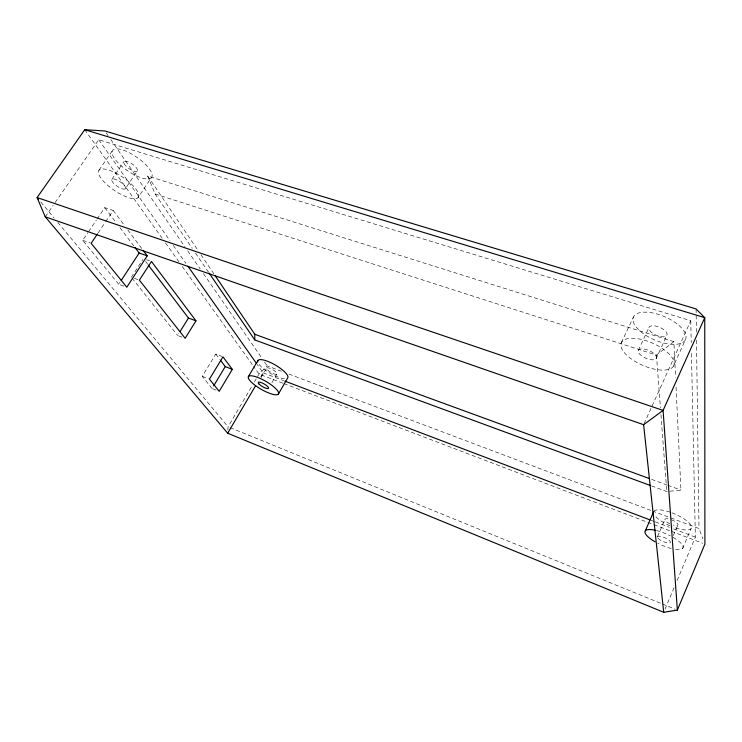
<?xml version="1.0" encoding="UTF-8"?>
<svg xmlns="http://www.w3.org/2000/svg" width="742" height="742" viewBox="0 0 742 742"><rect width="100%" height="100%" fill="white"/><g stroke="black" fill="none" stroke-linecap="round" stroke-linejoin="round"><path stroke-width="0.56" stroke-dasharray="3.71 2.78" d="M227.868 430.017L228.054 426.808L252.02 386.035M665.055 609.108L674.413 586.885M677.084 580.541L695.365 537.143L691.423 351.977M682.584 548.514L690.96 528.758M673.411 535.464L677.826 525.16M657.523 536.568L665.082 519.122M644.102 423.636L690.765 320.73L98.751 139.756L53.823 204.43M673.439 366.186A28.604 12.141 23.5 0 0 640.031 339.113A28.604 12.141 23.5 0 0 629.077 357.236A28.604 12.141 23.5 0 0 673.439 366.186L685.246 340.086A28.363 12.67 23.1 0 0 652.292 312.864A28.363 12.67 23.1 0 0 640.977 331.85A28.363 12.67 23.1 0 0 685.246 340.086M656.262 358.423A9.832 4.174 23.5 0 0 644.612 349.148A9.832 4.174 23.5 0 0 641.079 355.483A9.832 4.174 23.5 0 0 656.262 358.423L666.872 335.319A9.757 4.331 23.2 0 0 655.362 325.998A9.757 4.331 23.2 0 0 651.717 332.592A9.757 4.331 23.2 0 0 666.872 335.319M638.352 350.335L649.064 327.352M621.332 342.656L633.501 316.945M271.915 382.584L276.914 373.996M260.804 376.806L263.132 372.846L257.14 364.35M261.036 377.613L266.628 368.078M254.358 382.056L259.041 374.107L267.213 365.889L281.311 371.204M216.135 390.134L212.073 388.53L213.223 386.628M212.073 388.53L202.241 376.342L215.755 354.055L221.904 356.429M181.92 337.1L177.626 335.467L178.822 333.538M131.362 277.23L142.844 259.598M123.784 286.106L118.729 284.26L119.972 282.368M138.003 197.724A23.911 7.828 34.2 0 0 113.925 172.153A23.911 7.828 34.2 0 0 103.871 181.669A23.911 7.828 34.2 0 0 138.003 197.724L151.266 177.839A23.744 8.199 34.6 0 0 127.689 151.943A23.744 8.199 34.6 0 0 117.31 161.988A23.744 8.199 34.6 0 0 151.266 177.839M125.324 188.765A8.218 2.69 34.2 0 0 116.948 179.963A8.218 2.69 34.2 0 0 113.619 183.32A8.218 2.69 34.2 0 0 125.324 188.765L137.242 171.05A8.162 2.801 34.6 0 0 129.025 162.155A8.162 2.801 34.6 0 0 125.602 165.679A8.162 2.801 34.6 0 0 137.242 171.05M98.083 232.979L105.021 222.674M105.642 221.737L113.211 210.487L104.78 207.667L96.989 219.187M118.729 284.26L82.705 240.315L87.899 232.636M88.548 231.671L96.339 220.151M111.912 179.295L123.979 161.561M99.011 170.168L112.719 150.218M45.234 216.803L53.164 205.386M673.884 341.663L147.686 176.021L155.087 193.95L656.447 355.093L673.884 341.663L675.582 377.335M651.55 485.927L666.761 491.529L680.952 490.1L675.971 385.395M146.452 259.728L149.457 260.776M82.705 240.315L90.097 242.922M134.376 278.315L138.383 279.762M651.597 479.369L666.817 484.934M667.911 485.333L680.952 490.1M288.907 374.061L651.263 510.552M652.348 510.96L669.701 517.499M670.787 517.907L698.992 528.536L702.934 538.915M263.132 372.846L283.713 380.665M650.947 520.263L654.203 521.496M655.288 521.914L669.367 527.265M673.699 528.907L695.365 537.143M282.85 383.178L259.041 374.107L253.653 366.557M283.926 383.595L652.951 524.297M654.036 524.705L670.267 530.901M671.352 531.309L702.739 543.274M202.241 376.342L208.419 378.763M230.196 427.68L661.28 603.534M662.346 603.969L675.22 609.219M40.801 201.991L54.12 217.99M57.82 222.433L228.054 426.808M132.076 278.129L177.626 335.467M104.78 207.667L115.78 222.183M119.907 227.618L133.653 245.76M145.525 261.416L147.602 264.152M215.755 354.055L219.827 359.425M113.211 210.487L124.313 225.29M127.782 229.918L142.362 249.349M84.736 129.711L162.127 238.228M165.494 242.94L178.952 261.815M182.319 266.536L252.985 365.611M98.751 139.756L169.955 240.733M173.285 245.444L185.936 263.373M106.171 132.864L108.137 135.721M110.771 139.524L185.046 247.003M187.68 250.805L200.164 268.882M203.447 273.631L261.954 358.284M264.579 362.087L267.213 365.889M155.087 193.95L192.215 248.329M195.471 253.096L208.502 272.175M147.686 176.021L198.327 250.833M200.924 254.673L213.9 273.854M656.447 355.093L660.436 407.84M660.955 414.713L666.761 491.529M690.765 320.73L691.229 342.711M696.098 308.95L696.423 333.223M696.506 340.161L698.992 528.536M671.278 519.706A7.086 2.18 23.5 0 1 677.938 524.269A7.086 2.18 23.5 0 1 673.3 525.104M669.924 523.824A7.086 2.18 23.5 0 1 664.906 519.66A7.086 2.18 23.5 0 1 669.581 519.15M657.366 537.097A7.123 2.087 23.8 0 1 666.492 538.544A7.123 2.087 23.8 0 1 668.338 543.033A7.123 2.087 23.8 0 1 657.644 537.783M671.89 512.796A20.6 6.363 23.5 0 1 691.553 527.098A20.6 6.363 23.5 0 1 672.855 526.931M669.915 525.726A20.6 6.363 23.5 0 1 654.843 515.681M653.906 511.219A20.6 6.363 23.5 0 1 670.889 512.425M284.52 378.754A17.252 4.842 30 0 1 258.791 363.97M673.087 537.356A20.72 6.066 23.8 0 1 683.15 546.975A20.72 6.066 23.8 0 1 673.903 549.108M671.25 548.514A20.72 6.066 23.8 0 1 657.746 543.283M656.41 530.511A20.72 6.066 23.8 0 1 670.295 535.826M267.565 369.952A5.936 1.651 30 0 0 276.534 374.265A5.936 1.651 30 0 0 271.229 368.867A5.936 1.651 30 0 0 267.565 369.952"/><path stroke-width="1.11" d="M650.456 485.528L254.747 339.919L254.803 334.271L215.199 275.774M677.363 610.091L704.9 544.099L704.752 317.669L696.098 308.95L104.854 130.963L84.736 129.711L37.1 197.548L45.234 216.803L227.692 433.235L663.719 612.289L677.363 610.091L663.088 410.419L704.752 317.669L84.736 129.711M645.345 530.771L653.452 512.249M278.435 393.965A17.344 4.61 29.9 0 0 257.984 377.53A17.344 4.61 29.9 0 0 253.838 384.347A17.344 4.61 29.9 0 0 278.435 393.965L287.748 377.845A17.252 4.842 30 0 0 273.167 363.84A17.252 4.842 30 0 0 257.808 362.068M227.692 433.235L255.582 385.71M248.338 376.713L257.836 360.64M232.32 369.349L219.178 391.34L209.448 379.162L222.934 356.828L232.32 369.349L225.262 366.585L220.504 360.315M213.798 385.673L225.262 366.585M195.981 320.832L185.148 338.315L139.394 280.124L151.461 261.481L195.981 320.832L188.468 318.058L148.289 265.07M180.028 331.6L188.468 318.058M143.058 250.277L147.222 255.832L126.808 287.21L91.155 243.293L97.452 233.915M121.206 280.476L139.153 253.013L135.035 247.568M45.234 216.803L643.62 424.693L663.088 410.419L37.1 197.548L38.584 199.329M139.153 253.013L147.222 255.832M254.803 334.271L649.426 478.571M284.798 381.082L649.871 519.854M187.93 266.211L256.472 363.404M209.151 273.13L254.747 339.919M643.62 424.693L663.719 612.289M655.038 541.808A20.72 6.066 23.8 0 1 644.919 531.903A20.72 6.066 23.8 0 1 655.492 530.298M259.208 384.217A5.964 1.586 29.9 0 0 268.205 388.567A5.964 1.586 29.9 0 0 262.826 383.243A5.964 1.586 29.9 0 0 259.208 384.217"/></g></svg>
